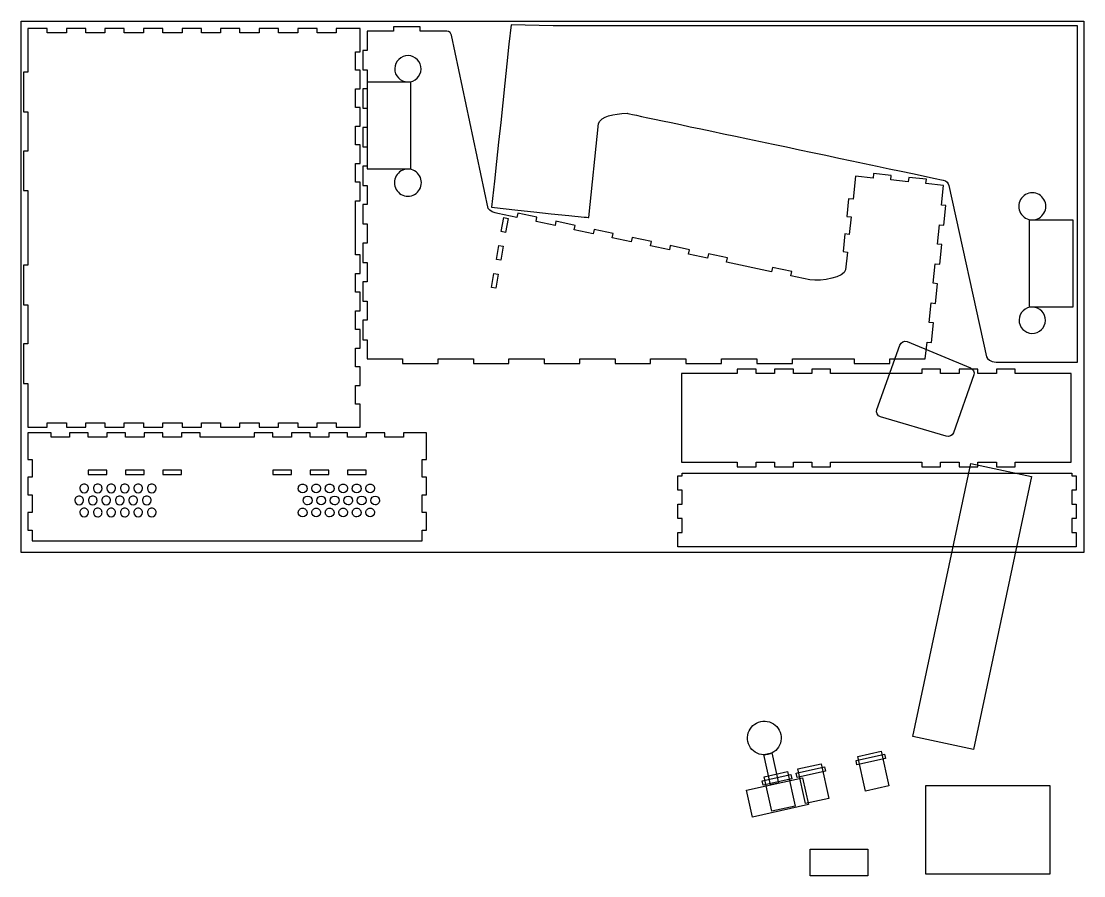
# Model space of a CAD drawing. Extents: x 10 to 3869, y -272 to 2204.
# Drawn here: x 10 to 1210, y -272 to 693 of the extents above; entities that cross this region are included whole.
import ezdxf

# ---------------------------------------------------------------- set-up
doc = ezdxf.new("R2010")
doc.units = 0
doc.layers.add('Calque_1', color=7, linetype='CONTINUOUS')

msp = doc.modelspace()

# ---------------------------------------------------------------- linework, layer by layer
at = {"layer": 'Calque_1', "color": 3}
for p, q in [((10.250001, 692.530124), (1209.750017, 692.530124)), ((10.250001, 93.030108), (10.250001, 692.530124)), ((1209.750017, 692.530124), (1209.750017, 93.030108)), ((450.212491, 623.590995), (400.712493, 623.590995)), ((400.712493, 623.590995), (400.712493, 526.090992)), ((450.212491, 526.090992), (450.212491, 623.590995)), ((400.712493, 526.090992), (450.212491, 526.090992)), ((1148.155535, 467.847366), (1148.155535, 370.347363)), ((1197.655533, 467.847366), (1148.155535, 467.847366)), ((1197.655533, 370.347363), (1197.655533, 467.847366)), ((1148.155535, 370.347363), (1197.655533, 370.347363)), ((1209.750017, 93.030108), (10.250001, 93.030108))]:
    msp.add_line(p, q, dxfattribs=at)
at = {"layer": 'Calque_1', "color": 7}
for p, q in [((39.544499, 684.268043), (17.742973, 684.268043)), ((17.742973, 684.268043), (17.742973, 679.272738)), ((39.544499, 679.272738), (39.544499, 684.268043)), ((83.084023, 684.268043), (61.218969, 684.268043)), ((61.218969, 684.268043), (61.218969, 679.272738)), ((83.084023, 679.272738), (83.084023, 684.268043)), ((126.602352, 684.268043), (104.758493, 684.268043)), ((104.758493, 684.268043), (104.758493, 679.272738)), ((126.602352, 679.272738), (126.602352, 684.268043)), ((170.141876, 684.268043), (148.276878, 684.268043)), ((148.276878, 684.268043), (148.276878, 679.272738)), ((170.141876, 679.272738), (170.141876, 684.268043)), ((213.660205, 684.268043), (191.816374, 684.268043)), ((191.816374, 684.268043), (191.816374, 679.272738)), ((213.660205, 679.272738), (213.660205, 684.268043)), ((257.199729, 684.268043), (235.334731, 684.268043)), ((235.334731, 684.268043), (235.334731, 679.272738)), ((257.199729, 679.272738), (257.199729, 684.268043)), ((300.739222, 684.268043), (278.874227, 684.268043)), ((278.874227, 684.268043), (278.874227, 679.272738)), ((300.739222, 679.272738), (300.739222, 684.268043)), ((344.257551, 684.268043), (322.392582, 684.268043)), ((322.392582, 684.268043), (322.392582, 679.272738)), ((344.257551, 679.272738), (344.257551, 684.268043)), ((392.728852, 684.268043), (365.932077, 684.268043)), ((365.932077, 684.268043), (365.932077, 679.272738)), ((392.728852, 658.16974), (392.728852, 684.268043)), ((460.762432, 686.398978), (430.662466, 686.399068)), ((430.662466, 686.399068), (430.662479, 681.399147)), ((460.762533, 681.399076), (460.762432, 686.398978)), ((563.292683, 688.425165), (560.783056, 666.664425)), ((610.714857, 687.417344), (563.292683, 688.425165)), ((610.714916, 687.417367), (610.714857, 687.417344)), ((650.814904, 687.417369), (610.714916, 687.417367)), ((650.814929, 687.417338), (650.814904, 687.417369)), ((720.714886, 687.417339), (650.814929, 687.417338)), ((720.714942, 687.417333), (720.714886, 687.417339)), ((760.815042, 687.417324), (720.714942, 687.417333)), ((800.714912, 687.417332), (760.814874, 687.417341)), ((760.814874, 687.417341), (760.815042, 687.417324)), ((800.71494, 687.417329), (800.714912, 687.417332)), ((840.8149, 687.417334), (800.71494, 687.417329)), ((880.714968, 687.417349), (840.814872, 687.417337)), ((840.814872, 687.417337), (840.8149, 687.417334)), ((880.714971, 687.417378), (880.714968, 687.417349)), ((920.814903, 687.417386), (880.714971, 687.417378)), ((920.814984, 687.417349), (920.814903, 687.417386)), ((960.714966, 687.417345), (920.814984, 687.417349)), ((1000.814954, 687.417348), (960.714857, 687.417385)), ((960.714857, 687.417385), (960.714966, 687.417345)), ((1000.814982, 687.417345), (1000.814954, 687.417348)), ((1040.714907, 687.417347), (1000.814982, 687.417345)), ((1040.714938, 687.417372), (1040.714907, 687.417347)), ((1080.814983, 687.417369), (1040.714938, 687.417372)), ((1080.81498, 687.417341), (1080.814983, 687.417369)), ((1120.714905, 687.417343), (1080.81498, 687.417341)), ((1120.714936, 687.417368), (1120.714905, 687.417343)), ((1160.815005, 687.417333), (1120.714936, 687.417368)), ((1202.590015, 687.417339), (1160.814921, 687.417342)), ((1160.814921, 687.417342), (1160.815005, 687.417333)), ((1202.590009, 662.81934), (1202.590015, 687.417339)), ((17.742973, 679.272738), (17.742973, 634.88655)), ((61.218969, 679.272738), (39.544499, 679.272738)), ((104.758493, 679.272738), (83.084023, 679.272738)), ((148.276878, 679.272738), (126.602352, 679.272738)), ((191.816374, 679.272738), (170.141876, 679.272738)), ((235.334731, 679.272738), (213.660205, 679.272738)), ((278.874227, 679.272738), (257.199729, 679.272738)), ((322.392582, 679.272738), (300.739222, 679.272738)), ((365.932077, 679.272738), (344.257551, 679.272738)), ((430.662479, 681.399147), (400.71251, 681.399165)), ((400.71251, 681.399165), (400.712527, 659.684394)), ((490.712449, 681.399092), (460.762533, 681.399076)), ((490.712449, 681.399092), (490.712449, 681.399092)), ((537.53498, 481.036601), (495.952635, 676.665995)), ((560.783196, 666.66441), (558.449719, 644.464485)), ((560.783056, 666.664425), (560.783196, 666.66441)), ((1202.589894, 662.819324), (1202.590009, 662.81934)), ((1202.589959, 640.954627), (1202.589894, 662.819324)), ((387.733603, 637.214883), (387.733603, 658.16974)), ((387.733603, 658.16974), (392.728852, 658.16974)), ((400.712527, 659.684394), (395.712418, 659.684485)), ((395.712418, 659.684485), (395.712469, 637.819649)), ((444.142822, 653.47304), (444.142822, 653.47304)), ((392.728852, 637.214883), (387.733603, 637.214883)), ((392.728852, 616.069552), (392.728852, 637.214883)), ((395.712469, 637.819649), (400.712424, 637.819716)), ((400.712424, 637.819716), (400.71245, 616.154974)), ((558.44975, 644.46451), (556.137346, 622.463454)), ((558.449719, 644.464485), (558.44975, 644.46451)), ((1202.590019, 640.95465), (1202.589959, 640.954627)), ((1202.590019, 619.289937), (1202.590019, 640.95465)), ((17.742973, 634.88655), (12.747639, 634.88655)), ((12.747639, 634.88655), (12.747639, 590.331026)), ((387.733603, 595.114721), (387.733603, 616.069552)), ((387.733603, 616.069552), (392.728852, 616.069552)), ((395.712497, 616.15493), (395.712456, 594.290302)), ((400.71245, 616.154974), (395.712497, 616.15493)), ((556.137346, 622.463454), (553.803926, 600.263523)), ((556.137346, 622.463454), (556.137346, 622.463454)), ((1202.58991, 597.425202), (1202.58996, 619.289915)), ((1202.58996, 619.289915), (1202.590019, 619.289937)), ((553.804038, 600.263511), (551.491637, 578.262484)), ((553.803926, 600.263523), (553.804038, 600.263511)), ((12.747639, 590.331026), (17.742973, 590.331026)), ((17.742973, 590.331026), (17.742973, 545.987225)), ((392.728852, 595.114721), (387.733603, 595.114721)), ((392.728852, 573.969361), (392.728852, 595.114721)), ((395.712456, 594.290302), (400.71249, 594.290304)), ((400.71249, 594.290304), (400.712437, 572.625626)), ((1202.590022, 597.425191), (1202.58991, 597.425202)), ((1202.590026, 575.760506), (1202.590022, 597.425191)), ((551.491752, 578.2625), (549.158332, 556.062569)), ((551.491637, 578.262484), (551.491752, 578.2625)), ((651.020291, 471.022022), (661.84085, 577.004005)), ((1202.589979, 553.895822), (1202.589944, 575.760543)), ((1202.589944, 575.760543), (1202.590026, 575.760506)), ((387.733603, 553.01453), (387.733603, 573.969361)), ((387.733603, 573.969361), (392.728852, 573.969361)), ((395.712456, 572.625591), (395.712441, 550.760932)), ((400.712437, 572.625626), (395.712456, 572.625591)), ((392.728852, 553.01453), (387.733603, 553.01453)), ((392.728852, 531.869171), (392.728852, 553.01453)), ((549.158332, 556.062569), (546.845924, 534.061485)), ((549.158332, 556.062569), (549.158332, 556.062569)), ((1202.59001, 553.895847), (1202.589979, 553.895822)), ((1202.590007, 532.231106), (1202.59001, 553.895847)), ((17.742973, 545.987225), (12.747639, 545.987225)), ((12.747639, 545.987225), (12.747639, 501.452868)), ((395.712441, 550.760932), (400.712497, 550.760875)), ((400.712497, 550.760875), (400.7125, 529.096192)), ((387.733603, 510.91434), (387.733603, 531.869171)), ((387.733603, 531.869171), (392.728852, 531.869171)), ((395.712523, 529.096184), (395.712501, 507.231469)), ((400.7125, 529.096192), (395.712523, 529.096184)), ((546.845812, 534.061497), (544.512619, 511.86157)), ((546.845924, 534.061485), (546.845812, 534.061497)), ((1202.589902, 510.366399), (1202.589954, 532.23114)), ((1202.589954, 532.23114), (1202.590007, 532.231106)), ((446.722841, 525.590989), (446.722841, 525.590989)), ((952.001692, 517.620476), (949.26352, 491.568506)), ((971.842355, 515.535138), (952.001692, 517.620476)), ((972.364971, 520.507769), (971.842355, 515.535138)), ((992.354925, 518.40674), (972.364971, 520.507769)), ((991.832255, 513.434144), (992.354925, 518.40674)), ((1012.145848, 516.326602), (1011.623238, 511.354027)), ((1032.135748, 514.225607), (1012.145848, 516.326602)), ((392.728852, 510.91434), (387.733603, 510.91434)), ((392.728852, 489.747842), (392.728852, 510.91434)), ((395.712501, 507.231469), (400.712507, 507.231474)), ((400.712507, 507.231474), (400.712535, 485.56676)), ((544.512619, 511.86157), (541.149722, 482.511427)), ((544.512619, 511.86157), (544.512619, 511.86157)), ((1011.623238, 511.354027), (991.832255, 513.434144)), ((1031.613138, 509.253033), (1032.135748, 514.225607)), ((1051.453772, 507.167698), (1031.613138, 509.253033)), ((1049.136253, 485.116896), (1051.453772, 507.167698)), ((1057.620521, 507.124376), (1100.105043, 313.758007)), ((1202.590017, 510.366416), (1202.589902, 510.366399)), ((1202.590017, 488.701703), (1202.590017, 510.366416)), ((12.747639, 501.452868), (17.742973, 501.452868)), ((17.742973, 501.452868), (17.742973, 417.104413)), ((944.252128, 492.230728), (942.151869, 472.2481)), ((949.26352, 491.568506), (944.252128, 492.230728)), ((387.733603, 428.809523), (387.733603, 489.747842)), ((387.733603, 489.747842), (392.728852, 489.747842)), ((395.712532, 485.566783), (395.71248, 463.702044)), ((400.712535, 485.56676), (395.712532, 485.566783)), ((541.149722, 482.511427), (570.935668, 479.380797)), ((1054.108852, 484.594254), (1049.136253, 485.116896)), ((1051.77566, 462.394329), (1054.108852, 484.594254)), ((1202.589911, 466.836996), (1202.589933, 488.701712)), ((1202.589933, 488.701712), (1202.590017, 488.701703)), ((569.813372, 470.990376), (548.343126, 475.554038)), ((552.182239, 455.079567), (554.969222, 470.885754)), ((554.969222, 470.885754), (559.89329, 470.017466)), ((559.89329, 470.017466), (557.106341, 454.211332)), ((570.852877, 475.881096), (569.813372, 470.990376)), ((592.470051, 471.28627), (570.852877, 475.881096)), ((570.935668, 479.380797), (570.935697, 479.380794)), ((570.935697, 479.380794), (588.808906, 477.279792)), ((588.808906, 477.279792), (588.808875, 477.279767)), ((588.808875, 477.279767), (608.599859, 475.19965)), ((591.430484, 466.3955), (592.470051, 471.28627)), ((608.599859, 475.19965), (608.599831, 475.199653)), ((608.599831, 475.199653), (628.589785, 473.098624)), ((628.589785, 473.098624), (628.589757, 473.098627)), ((942.151869, 472.2481), (947.163264, 471.585906)), ((947.163264, 471.585906), (945.0839, 451.802081)), ((1151.645184, 468.347369), (1151.645184, 468.347369)), ((395.71248, 463.702044), (400.712573, 463.702067)), ((400.712573, 463.702067), (400.71257, 442.037328)), ((612.851962, 461.842213), (591.430484, 466.3955)), ((613.891495, 466.73293), (612.851962, 461.842213)), ((635.508553, 462.138088), (613.891495, 466.73293)), ((634.468936, 457.247379), (635.508553, 462.138088)), ((655.890445, 452.694118), (634.468936, 457.247379)), ((656.929919, 457.584813), (655.890445, 452.694118)), ((678.546952, 452.990001), (656.929919, 457.584813)), ((1044.490513, 440.915902), (1046.802976, 462.916979)), ((1046.802976, 462.916979), (1051.77566, 462.394329)), ((1202.590024, 466.836985), (1202.589911, 466.836996)), ((1202.590027, 445.1723), (1202.590024, 466.836985)), ((557.106341, 454.211332), (552.182239, 455.079567)), ((677.507554, 448.099213), (678.546952, 452.990001)), ((698.928928, 443.546023), (677.507554, 448.099213)), ((699.968489, 448.436737), (698.928928, 443.546023)), ((721.585548, 443.841895), (699.968489, 448.436737)), ((720.545956, 438.951155), (721.585548, 443.841895)), ((940.072508, 452.464303), (937.972249, 432.481675)), ((945.0839, 451.802081), (940.072508, 452.464303)), ((1202.589977, 423.307587), (1202.589993, 445.172247)), ((1202.589993, 445.172247), (1202.590027, 445.1723)), ((400.71257, 442.037328), (395.712455, 442.037363)), ((395.712455, 442.037363), (395.71249, 420.172643)), ((546.625525, 423.565724), (549.421335, 439.421069)), ((549.421335, 439.421069), (554.345275, 438.552908)), ((554.345275, 438.552908), (551.549458, 422.697506)), ((741.967461, 434.397866), (720.545956, 438.951155)), ((743.006941, 439.288617), (741.967461, 434.397866)), ((764.623972, 434.693777), (743.006941, 439.288617)), ((763.584439, 429.80306), (764.623972, 434.693777)), ((937.972249, 432.481675), (942.983639, 431.819425)), ((1049.463141, 440.393258), (1044.490513, 440.915902)), ((1047.12972, 418.193328), (1049.463141, 440.393258)), ((392.728852, 428.809523), (387.733603, 428.809523)), ((392.728852, 407.642997), (392.728852, 428.809523)), ((395.71249, 420.172643), (400.712498, 420.172675)), ((400.712498, 420.172675), (400.712474, 398.507995)), ((551.549458, 422.697506), (546.625525, 423.565724)), ((785.005857, 425.249751), (763.584439, 429.80306)), ((786.045478, 430.140488), (785.005857, 425.249751)), ((807.662508, 425.545648), (786.045478, 430.140488)), ((806.623001, 420.6549), (807.662508, 425.545648)), ((857.388773, 409.864331), (806.623001, 420.6549)), ((942.983639, 431.819425), (940.899056, 411.985948)), ((1202.59003, 423.307554), (1202.589977, 423.307587)), ((1202.590006, 401.642872), (1202.59003, 423.307554)), ((17.742973, 417.104413), (12.747639, 417.104413)), ((12.747639, 417.104413), (12.747639, 372.569999)), ((541.07731, 392.101158), (543.864515, 407.907294)), ((543.864515, 407.907294), (548.78853, 407.039039)), ((858.428387, 414.755012), (857.388773, 409.864331)), ((880.045393, 410.160203), (858.428387, 414.755012)), ((879.005916, 405.26948), (880.045393, 410.160203)), ((1039.844835, 396.714959), (1042.157236, 418.715985)), ((1042.157236, 418.715985), (1047.12972, 418.193328)), ((387.733603, 386.688138), (387.733603, 407.642997)), ((387.733603, 407.642997), (392.728852, 407.642997)), ((395.712524, 398.507985), (395.712475, 376.643273)), ((400.712474, 398.507995), (395.712524, 398.507985)), ((548.78853, 407.039039), (546.001522, 391.232883)), ((900.4763, 400.705775), (879.005916, 405.26948)), ((1044.817547, 396.192306), (1039.844835, 396.714959)), ((1042.484127, 373.992376), (1044.817547, 396.192306)), ((1202.589935, 379.778232), (1202.589977, 401.642875)), ((1202.589977, 401.642875), (1202.590006, 401.642872)), ((392.728852, 386.688138), (387.733603, 386.688138)), ((392.728852, 365.54275), (392.728852, 386.688138)), ((546.001522, 391.232883), (541.07731, 392.101158)), ((12.747639, 372.569999), (17.742973, 372.569999)), ((17.742973, 372.569999), (17.742973, 328.226198)), ((395.712475, 376.643273), (400.71259, 376.643238)), ((400.71259, 376.643238), (400.712393, 354.978547)), ((1035.199039, 352.513971), (1037.511527, 374.515017)), ((1037.511527, 374.515017), (1042.484127, 373.992376)), ((1202.590016, 379.778187), (1202.589935, 379.778232)), ((1202.590013, 358.113444), (1202.590016, 379.778187)), ((387.733603, 344.587891), (387.733603, 365.54275)), ((387.733603, 365.54275), (392.728852, 365.54275)), ((400.712393, 354.978547), (395.712475, 354.978562)), ((395.712475, 354.978562), (395.712541, 333.113866)), ((1040.171754, 351.991346), (1035.199039, 352.513971)), ((1037.838277, 329.791422), (1040.171754, 351.991346)), ((1202.590014, 336.248675), (1202.589963, 358.113512)), ((1202.589963, 358.113512), (1202.590013, 358.113444)), ((392.728852, 344.587891), (387.733603, 344.587891)), ((392.728852, 323.44256), (392.728852, 344.587891)), ((1154.225203, 340.465318), (1154.225203, 340.465318)), ((1202.590023, 336.248765), (1202.590014, 336.248675)), ((1202.590045, 307.709086), (1202.590023, 336.248765)), ((17.742973, 328.226198), (12.747639, 328.226198)), ((12.747639, 328.226198), (12.747639, 283.670674)), ((395.712541, 333.113866), (400.712403, 333.113858)), ((400.712403, 333.113858), (400.712457, 311.399168)), ((976.305027, 254.148122), (1002.16225, 327.055273)), ((1010.233403, 330.900255), (1081.8211, 301.322691)), ((1010.233403, 330.900255), (1010.233403, 330.900255)), ((1030.712541, 311.399169), (1032.865818, 330.314048)), ((1032.865818, 330.314048), (1037.838277, 329.791422)), ((387.733603, 302.4877), (387.733603, 323.44256)), ((387.733603, 323.44256), (392.728852, 323.44256)), ((392.728852, 302.4877), (387.733603, 302.4877)), ((392.728852, 281.342341), (392.728852, 302.4877)), ((400.712457, 311.399168), (440.662522, 311.39915)), ((440.662522, 311.39915), (440.662445, 306.399181)), ((440.662445, 306.399181), (480.762512, 306.399147)), ((480.762512, 306.399147), (480.762539, 311.399178)), ((480.762539, 311.399178), (520.662462, 311.39918)), ((520.662462, 311.39918), (520.662463, 306.399146)), ((520.662463, 306.399146), (560.762506, 306.399143)), ((560.762506, 306.399143), (560.762532, 311.399174)), ((560.762532, 311.399174), (600.662456, 311.399176)), ((600.662456, 311.399176), (600.662488, 306.399168)), ((600.662488, 306.399168), (640.762583, 306.39913)), ((640.76247, 311.399176), (680.662452, 311.3992)), ((640.762583, 306.39913), (640.76247, 311.399176)), ((680.662452, 311.3992), (680.662535, 306.39913)), ((680.662535, 306.39913), (720.762465, 306.399138)), ((720.762465, 306.399138), (720.762463, 311.399172)), ((720.762463, 311.399172), (760.662555, 311.399156)), ((760.662555, 311.399156), (760.662531, 306.399154)), ((760.662531, 306.399154), (800.762489, 306.39916)), ((800.762489, 306.39916), (800.762513, 311.399162)), ((800.762513, 311.399162), (840.662546, 311.399125)), ((840.662546, 311.399125), (840.662385, 306.399165)), ((840.662385, 306.399165), (880.762483, 306.399156)), ((880.762483, 306.399156), (880.762537, 311.399183)), ((880.762537, 311.399183), (950.66249, 311.399184)), ((950.66249, 311.399184), (950.66252, 306.399148)), ((950.66252, 306.399148), (990.762506, 306.399151)), ((990.762506, 306.399151), (990.762558, 311.39915)), ((990.762558, 311.39915), (1030.712541, 311.399169)), ((1110.765141, 307.710324), (1110.765011, 307.709089)), ((1110.765011, 307.709089), (1140.714927, 307.709088)), ((1140.714927, 307.709088), (1140.715022, 307.70918)), ((1140.715022, 307.70918), (1170.81499, 307.70909)), ((1170.81499, 307.70909), (1170.81499, 307.70909)), ((1170.81499, 307.70909), (1202.590045, 307.709086)), ((776.537568, 294.757605), (755.534943, 294.757605)), ((755.534943, 294.757605), (755.534943, 294.757605)), ((755.534943, 294.757605), (755.534943, 274.707635)), ((797.690181, 294.757605), (776.537568, 294.757605)), ((776.537568, 294.757605), (776.537568, 294.757605)), ((818.642783, 294.757633), (797.690181, 294.757605)), ((797.690181, 294.757605), (797.690181, 294.757605)), ((839.795423, 299.757623), (818.642783, 299.757623)), ((818.642783, 299.757623), (818.642783, 294.757633)), ((839.795423, 294.757605), (839.795423, 299.757623)), ((860.748053, 294.757633), (839.795423, 294.757605)), ((881.900666, 299.757623), (860.748053, 299.757623)), ((860.748053, 299.757623), (860.748053, 294.757633)), ((881.900666, 294.757605), (881.900666, 299.757623)), ((902.853352, 294.757633), (881.900666, 294.757605)), ((924.005965, 299.757623), (902.853352, 299.757623)), ((902.853352, 299.757623), (902.853352, 294.757633)), ((924.005936, 294.757605), (924.005965, 299.757623)), ((944.958566, 294.757605), (924.005936, 294.757605)), ((1006.111213, 294.757605), (944.958538, 294.757605)), ((944.958538, 294.757605), (944.958566, 294.757605)), ((1027.063871, 294.757605), (1006.111184, 294.757605)), ((1006.111184, 294.757605), (1006.111213, 294.757605)), ((1048.216483, 299.757623), (1027.063814, 299.757623)), ((1027.063814, 299.757623), (1027.063871, 294.757605)), ((1048.216455, 294.757605), (1048.216483, 299.757623)), ((1069.169141, 294.757605), (1048.216455, 294.757605)), ((1085.666082, 293.251537), (1062.525384, 228.003913)), ((1090.321726, 299.757623), (1069.169113, 299.757623)), ((1069.169113, 299.757623), (1069.169141, 294.757605)), ((1090.321726, 294.757605), (1090.321726, 299.757623)), ((1111.274356, 294.757605), (1090.321726, 294.757605)), ((1132.426968, 299.757623), (1111.274327, 299.757623)), ((1111.274327, 299.757623), (1111.274356, 294.757605)), ((1132.426968, 294.757605), (1132.426968, 299.757623)), ((1153.379598, 294.757605), (1132.426968, 294.757605)), ((1174.532239, 294.757605), (1153.379598, 294.757605)), ((1153.379598, 294.757605), (1153.379598, 294.757605)), ((1174.532267, 294.757605), (1174.532239, 294.757605)), ((1195.534794, 294.757605), (1174.532267, 294.757605)), ((1195.534794, 274.707635), (1195.534794, 294.757605)), ((1195.534794, 294.757605), (1195.534794, 294.757605)), ((12.747639, 283.670674), (17.742973, 283.670674)), ((17.742973, 283.670674), (17.742973, 239.284483)), ((387.733603, 260.387566), (387.733603, 281.342341)), ((387.733603, 281.342341), (392.728852, 281.342341)), ((755.534943, 274.707635), (755.534943, 274.707663)), ((755.534943, 274.707663), (755.534943, 254.807609)), ((1195.534794, 254.807609), (1195.534794, 274.707663)), ((1195.534794, 274.707663), (1195.534794, 274.707635)), ((392.728852, 260.387566), (387.733603, 260.387566)), ((392.728852, 234.289206), (392.728852, 260.387566)), ((755.534943, 254.807609), (755.534943, 254.807609)), ((755.534943, 254.807609), (755.534943, 234.707657)), ((1195.534794, 234.707657), (1195.534794, 254.807609)), ((1195.534794, 254.807609), (1195.534794, 254.807609)), ((1054.454231, 224.158932), (980.150009, 246.076969)), ((17.742973, 239.284483), (17.742973, 234.289206)), ((17.742973, 234.289206), (39.544499, 234.289206)), ((17.742976, 227.939209), (17.742976, 197.889202)), ((39.544499, 234.289206), (39.544499, 239.284483)), ((39.544499, 239.284483), (61.218969, 239.284483)), ((43.845597, 222.939191), (43.845597, 227.939237)), ((61.218969, 239.284483), (61.218969, 234.289206)), ((61.218969, 234.289206), (83.084023, 234.289206)), ((85.950896, 227.939265), (64.798227, 227.939209)), ((64.798227, 227.939209), (64.798227, 222.939247)), ((83.084023, 234.289206), (83.084023, 239.284483)), ((83.084023, 239.284483), (104.758493, 239.284483)), ((85.950896, 222.939134), (85.950896, 227.939265)), ((104.758493, 239.284483), (104.758493, 234.289206)), ((104.758493, 234.289206), (126.60238, 234.289206)), ((128.056166, 227.939209), (106.903469, 227.939153)), ((106.903469, 227.939153), (106.903469, 222.939191)), ((126.60238, 234.289206), (126.60238, 239.284483)), ((126.60238, 239.284483), (148.276878, 239.284483)), ((128.056138, 222.939219), (128.056166, 227.939209)), ((148.276878, 239.284483), (148.276878, 234.289206)), ((148.276878, 234.289206), (170.141876, 234.289206)), ((170.161409, 227.939181), (149.008796, 227.939209)), ((149.008796, 227.939209), (149.008796, 222.939219)), ((170.141876, 234.289206), (170.141876, 239.284483)), ((170.141876, 239.284483), (191.816374, 239.284483)), ((170.161352, 222.939134), (170.161409, 227.939181)), ((212.266651, 227.939181), (191.113926, 227.939181)), ((191.113926, 227.939181), (191.114067, 222.939191)), ((191.816374, 239.284483), (191.816374, 234.289206)), ((191.816374, 234.289206), (213.660205, 234.289206)), ((212.266651, 222.939134), (212.266651, 227.939181)), ((213.660205, 234.289206), (213.660205, 239.284483)), ((213.660205, 239.284483), (235.334731, 239.284483)), ((235.334731, 239.284483), (235.334731, 234.289206)), ((235.334731, 234.289206), (257.199729, 234.289206)), ((257.199729, 234.289206), (257.199729, 239.284483)), ((257.199729, 239.284483), (278.874227, 239.284483)), ((294.371899, 227.939181), (273.219258, 227.939181)), ((273.219258, 227.939181), (273.219343, 222.939191)), ((278.874227, 239.284483), (278.874227, 234.289206)), ((278.874227, 234.289206), (300.739222, 234.289206)), ((294.371927, 222.939162), (294.371899, 227.939181)), ((300.739222, 234.289206), (300.739222, 239.284483)), ((300.739222, 239.284483), (322.392582, 239.284483)), ((315.324585, 227.939181), (315.324529, 222.939134)), ((336.477226, 227.939237), (315.324585, 227.939181)), ((322.392582, 239.284483), (322.392582, 234.289206)), ((322.392582, 234.289206), (344.257551, 234.289206)), ((336.477226, 222.939162), (336.477226, 227.939237)), ((344.257551, 234.289206), (344.257551, 239.284483)), ((344.257551, 239.284483), (365.932077, 239.284483)), ((357.429828, 227.939209), (357.4298, 222.939162)), ((378.582412, 227.939209), (357.429828, 227.939209)), ((365.932077, 239.284483), (365.932077, 234.289206)), ((365.932077, 234.289206), (392.728852, 234.289206)), ((378.582384, 222.939162), (378.582412, 227.939209)), ((420.687711, 227.939181), (399.535098, 227.939153)), ((399.535098, 227.939153), (399.535127, 222.939162)), ((420.687683, 222.939162), (420.687711, 227.939181)), ((441.640313, 227.939153), (441.640284, 222.939162)), ((467.743018, 197.889259), (467.74299, 227.939181)), ((755.534943, 234.707657), (755.534943, 234.707601)), ((755.534943, 234.707601), (755.534943, 214.807632)), ((1195.534794, 234.707601), (1195.534794, 234.707657)), ((1195.534794, 214.807603), (1195.534794, 234.707601)), ((64.798227, 222.939247), (43.845597, 222.939191)), ((106.903469, 222.939191), (85.950896, 222.939134)), ((149.008796, 222.939219), (128.056138, 222.939219)), ((191.114067, 222.939191), (170.161352, 222.939134)), ((273.219343, 222.939191), (212.266651, 222.939134)), ((315.324529, 222.939134), (294.371927, 222.939162)), ((357.4298, 222.939162), (336.477226, 222.939162)), ((399.535127, 222.939162), (378.582384, 222.939162)), ((441.640284, 222.939162), (420.687683, 222.939162)), ((755.534943, 214.807632), (755.534943, 214.807603)), ((755.534943, 214.807603), (755.534943, 194.757633)), ((1195.534794, 194.757605), (1195.534794, 214.807632)), ((1195.534794, 214.807632), (1195.534794, 214.807603)), ((17.742976, 197.889202), (22.742938, 197.88923)), ((22.742938, 197.88923), (22.743022, 177.989233)), ((462.742944, 177.989261), (462.742972, 197.88923)), ((462.742972, 197.88923), (467.743018, 197.889259)), ((755.534943, 194.757633), (755.534943, 194.757633)), ((755.534943, 194.757633), (776.53754, 194.757633)), ((776.53754, 194.757633), (776.537568, 194.757633)), ((776.537568, 194.757633), (797.690181, 194.757633)), ((797.690181, 194.757633), (797.690181, 194.757633)), ((797.690181, 194.757633), (818.642754, 194.757633)), ((818.642754, 194.757633), (818.642754, 189.757615)), ((839.795395, 194.757605), (860.748025, 194.757633)), ((839.795423, 189.757615), (839.795395, 194.757605)), ((860.748025, 194.757633), (860.748053, 189.757615)), ((881.900638, 189.757643), (881.900666, 194.757605)), ((881.900666, 194.757605), (902.853296, 194.757633)), ((902.853296, 194.757633), (902.853352, 189.757615)), ((924.005908, 189.757643), (924.005936, 194.757605)), ((924.005936, 194.757605), (944.95851, 194.757605)), ((944.95851, 194.757605), (944.958538, 194.757605)), ((944.958538, 194.757605), (1006.111128, 194.757605)), ((1006.111128, 194.757605), (1006.111184, 194.757605)), ((1006.111184, 194.757605), (1027.063786, 194.757605)), ((1016.882268, -114.760322), (1082.374451, 193.356171)), ((1027.063786, 194.757605), (1027.063814, 189.757615)), ((1048.216427, 189.757643), (1048.216455, 194.757605)), ((1048.216455, 194.757605), (1069.169085, 194.757605)), ((1069.169085, 194.757605), (1069.169113, 189.757615)), ((1082.374451, 193.356171), (1150.844783, 178.802353)), ((1090.321697, 189.757643), (1090.321726, 194.757605)), ((1090.321726, 194.757605), (1111.274299, 194.757605)), ((1111.274299, 194.757605), (1111.274327, 189.757615)), ((1132.426912, 189.757643), (1132.42694, 194.757605)), ((1132.42694, 194.757605), (1153.379542, 194.757605)), ((1153.379542, 194.757605), (1153.379542, 194.757605)), ((1153.379542, 194.757605), (1174.53221, 194.757605)), ((1174.53221, 194.757605), (1174.53221, 194.757605)), ((1174.53221, 194.757605), (1195.534794, 194.757605)), ((1195.534794, 194.757605), (1195.534794, 194.757605)), ((85.850848, 185.822085), (85.850791, 180.82201)), ((85.850791, 180.82201), (107.003489, 180.822039)), ((107.003489, 185.822085), (85.850848, 185.822085)), ((107.003489, 180.822039), (107.003489, 185.822085)), ((127.956118, 185.822085), (127.956147, 180.822039)), ((149.108731, 185.822029), (127.956118, 185.822085)), ((127.956147, 180.822039), (149.108731, 180.822067)), ((149.108731, 180.822067), (149.108731, 185.822029)), ((170.061389, 185.822057), (170.061417, 180.822067)), ((191.214002, 185.822029), (170.061389, 185.822057)), ((170.061417, 180.822067), (191.214002, 180.822095)), ((191.214002, 180.822095), (191.214002, 185.822029)), ((294.271851, 185.822057), (294.27188, 180.822067)), ((315.424492, 185.822057), (294.271851, 185.822057)), ((294.27188, 180.822067), (315.42452, 180.822095)), ((315.42452, 180.822095), (315.424492, 185.822057)), ((336.37715, 185.822057), (336.377207, 180.822067)), ((357.529706, 185.822057), (336.37715, 185.822057)), ((336.377207, 180.822067), (357.529706, 180.822095)), ((357.529706, 180.822095), (357.529706, 185.822057)), ((378.482336, 185.822057), (378.482364, 180.822067)), ((399.635033, 185.822057), (378.482336, 185.822057)), ((378.482364, 180.822067), (399.635005, 180.822095)), ((399.635005, 180.822095), (399.635033, 185.822057)), ((756.330341, 179.417783), (756.330341, 182.417805)), ((756.330341, 182.417805), (1196.330322, 182.417748)), ((818.642754, 189.757615), (839.795423, 189.757615)), ((860.748053, 189.757615), (881.900638, 189.757643)), ((902.853352, 189.757615), (924.005908, 189.757643)), ((1027.063814, 189.757615), (1048.216427, 189.757643)), ((1069.169113, 189.757615), (1090.321697, 189.757643)), ((1111.274327, 189.757615), (1132.426912, 189.757643)), ((1196.330322, 182.417748), (1196.330322, 179.417726)), ((22.743022, 177.989233), (17.742976, 177.989233)), ((17.742976, 177.989233), (17.742976, 157.889281)), ((467.742905, 177.989233), (462.742944, 177.989261)), ((467.74299, 157.889253), (467.742905, 177.989233)), ((751.330351, 163.317766), (751.330323, 179.417783)), ((751.330323, 179.417783), (756.330341, 179.417783)), ((1150.844783, 178.802353), (1085.352601, -129.31414)), ((1196.330322, 179.417726), (1201.330284, 179.417754)), ((1201.330284, 179.417754), (1201.330312, 163.317766)), ((17.742976, 157.889281), (22.742966, 157.889253)), ((22.742966, 157.889253), (22.742938, 137.989255)), ((76.389794, 165.260421), (76.389794, 165.260421)), ((91.636356, 165.260421), (91.636356, 165.260421)), ((106.88292, 165.260421), (106.88292, 165.260421)), ((122.129499, 165.260421), (122.129499, 165.260421)), ((137.376064, 165.260421), (137.376064, 165.260421)), ((152.622626, 165.260421), (152.622626, 165.260421)), ((332.863198, 165.260421), (332.863198, 165.260421)), ((348.10976, 165.260421), (348.10976, 165.260421)), ((363.356325, 165.260421), (363.356325, 165.260421)), ((378.602904, 165.260421), (378.602904, 165.260421)), ((393.849469, 165.260421), (393.849469, 165.260421)), ((409.096031, 165.260421), (409.096031, 165.260421)), ((462.742944, 137.989255), (462.743, 157.889253)), ((462.743, 157.889253), (467.74299, 157.889253)), ((756.330341, 163.317766), (751.330351, 163.317766)), ((756.330341, 147.417789), (756.330341, 163.317766)), ((1201.330312, 163.317766), (1196.330293, 163.317738)), ((1196.330293, 163.317738), (1196.330293, 147.417733)), ((70.745349, 151.670145), (70.745349, 151.670145)), ((85.991911, 151.670145), (85.991911, 151.670145)), ((101.238476, 151.670145), (101.238476, 151.670145)), ((116.485055, 151.670145), (116.485055, 151.670145)), ((131.73162, 151.670145), (131.73162, 151.670145)), ((146.978182, 151.670145), (146.978182, 151.670145)), ((338.507643, 151.670139), (338.507643, 151.670139)), ((353.754205, 151.670139), (353.754205, 151.670139)), ((369.00077, 151.670139), (369.00077, 151.670139)), ((384.247355, 151.670139), (384.247355, 151.670139)), ((399.493917, 151.670139), (399.493917, 151.670139)), ((414.740481, 151.670139), (414.740481, 151.670139)), ((751.330351, 147.417761), (756.330341, 147.417789)), ((751.330351, 131.317717), (751.330351, 147.417761)), ((1196.330293, 147.417733), (1201.330312, 147.417761)), ((1201.330312, 147.417761), (1201.330284, 131.317717)), ((17.742976, 137.989227), (17.742919, 117.939257)), ((22.742938, 137.989255), (17.742976, 137.989227)), ((76.389794, 138.079914), (76.389794, 138.079914)), ((91.636356, 138.079914), (91.636356, 138.079914)), ((106.88292, 138.079914), (106.88292, 138.079914)), ((122.129499, 138.079914), (122.129499, 138.079914)), ((137.376064, 138.079914), (137.376064, 138.079914)), ((152.622626, 138.079914), (152.622626, 138.079914)), ((332.863198, 138.079914), (332.863198, 138.079914)), ((348.10976, 138.079914), (348.10976, 138.079914)), ((363.356325, 138.079914), (363.356325, 138.079914)), ((378.602904, 138.079914), (378.602904, 138.079914)), ((393.849469, 138.079914), (393.849469, 138.079914)), ((409.096031, 138.079914), (409.096031, 138.079914)), ((467.74299, 137.989255), (462.742944, 137.989255)), ((467.74299, 117.939257), (467.74299, 137.989255)), ((756.330341, 131.317745), (751.330351, 131.317717)), ((756.330341, 115.417768), (756.330341, 131.317745)), ((1196.330322, 131.317717), (1196.330293, 115.41774)), ((1201.330284, 131.317717), (1196.330322, 131.317717)), ((17.742919, 117.939257), (22.742994, 117.939257)), ((22.742994, 117.939257), (22.742994, 105.939252)), ((462.742972, 117.939285), (467.74299, 117.939257)), ((462.742972, 105.939281), (462.742972, 117.939285)), ((751.330323, 99.317752), (751.330351, 115.41774)), ((751.330351, 115.41774), (756.330341, 115.417768)), ((1196.330293, 115.41774), (1201.330284, 115.41774)), ((1201.330284, 115.41774), (1201.330312, 99.317695)), ((22.742994, 105.939252), (462.742972, 105.939281)), ((756.330369, 99.317723), (751.330323, 99.317752)), ((1196.330293, 99.317723), (756.330369, 99.317723)), ((1201.330312, 99.317695), (1196.330293, 99.317723)), ((867.69298, -112.419244), (867.69298, -112.419244)), ((1085.352601, -129.31414), (1016.882268, -114.760322)), ((954.702588, -137.333223), (981.06258, -131.489354)), ((981.06258, -131.489354), (989.720165, -170.541194)), ((848.693326, -135.292679), (857.47999, -133.344723)), ((856.268713, -169.463041), (848.693326, -135.292679)), ((857.47999, -133.344723), (865.055377, -167.515085)), ((952.668094, -142.016894), (984.885862, -134.874386)), ((953.750292, -146.898374), (952.668094, -142.016894)), ((985.96806, -139.755867), (953.750292, -146.898374)), ((963.360172, -176.385064), (954.702588, -137.333223)), ((984.885862, -134.874386), (985.96806, -139.755867)), ((848.790489, -160.174876), (875.150482, -154.331006)), ((875.150482, -154.331006), (883.808066, -193.382846)), ((885.012233, -156.156507), (917.230001, -149.014)), ((918.312199, -153.89548), (886.094431, -161.037988)), ((887.046726, -151.472837), (913.406718, -145.628967)), ((895.704311, -190.524677), (887.046726, -151.472837)), ((913.406718, -145.628967), (922.064303, -184.680808)), ((917.230001, -149.014), (918.312199, -153.89548)), ((828.93872, -175.551755), (892.397962, -161.48318)), ((846.755996, -164.858546), (878.973764, -157.716039)), ((847.838194, -169.740026), (846.755996, -164.858546)), ((880.055962, -162.597519), (847.838194, -169.740026)), ((857.448074, -199.226716), (848.790489, -160.174876)), ((865.055377, -167.515085), (856.268713, -169.463041)), ((878.973764, -157.716039), (880.055962, -162.597519)), ((886.094431, -161.037988), (885.012233, -156.156507)), ((892.397962, -161.48318), (899.10759, -191.748357)), ((835.648349, -205.816932), (828.93872, -175.551755)), ((989.720165, -170.541194), (963.360172, -176.385064)), ((1031.306715, -170.276687), (1171.306718, -170.276687)), ((1031.306715, -270.276692), (1031.306715, -170.276687)), ((1171.306718, -170.276687), (1171.306718, -270.276692)), ((899.10759, -191.748357), (835.648349, -205.816932)), ((922.064303, -184.680808), (895.704311, -190.524677)), ((883.808066, -193.382846), (857.448074, -199.226716)), ((900.964439, -241.994712), (965.96444, -241.994712)), ((900.964439, -271.994712), (900.964439, -241.994712)), ((965.96444, -241.994712), (965.96444, -271.994712)), ((965.96444, -271.994712), (900.964439, -271.994712)), ((1171.306718, -270.276692), (1031.306715, -270.276692))]:
    msp.add_line(p, q, dxfattribs=at)
for points in [[(495.952635, 676.665995), (495.342816, 679.096391), (493.866182, 680.876724), (490.712449, 681.399092)], [(444.142822, 653.47304), (436.061817, 652.048139), (430.665966, 644.342102), (432.090832, 636.261096)], [(461.354794, 641.421106), (459.92987, 649.502093), (452.223824, 654.897917), (444.142822, 653.47304)], [(432.090832, 636.261096), (433.515729, 628.180073), (441.221803, 622.784214), (449.302832, 624.209106)], [(449.302832, 624.209106), (457.383852, 625.634019), (462.779697, 633.34009), (461.354794, 641.421106)], [(661.84085, 577.004005), (665.109094, 585.324062), (678.609499, 588.258447), (694.159648, 588.622161)], [(694.159648, 588.622161), (694.159648, 588.622161), (938.822603, 536.944989), (1051.055304, 513.244789)], [(433.515953, 517.965989), (430.791803, 513.247622), (430.791803, 507.434354), (433.515953, 502.715988)], [(446.722841, 525.590989), (441.274541, 525.590989), (436.240104, 522.684355), (433.515953, 517.965989)], [(459.92973, 517.965989), (457.205579, 522.684355), (452.171142, 525.590989), (446.722841, 525.590989)], [(459.92973, 502.715988), (462.65388, 507.434354), (462.65388, 513.247622), (459.92973, 517.965989)], [(1051.055304, 513.244789), (1055.044115, 512.35584), (1056.557292, 509.93663), (1057.620521, 507.124376)], [(433.515953, 502.715988), (436.240104, 497.997621), (441.274541, 495.090987), (446.722841, 495.090987)], [(446.722841, 495.090987), (452.171142, 495.090987), (457.205579, 497.997621), (459.92973, 502.715988)], [(1151.645184, 498.847371), (1146.196884, 498.847371), (1141.162446, 495.940737), (1138.438296, 491.22237)], [(1164.852073, 491.22237), (1162.127922, 495.940737), (1157.093485, 498.847371), (1151.645184, 498.847371)], [(548.343126, 475.554038), (544.354315, 476.442987), (538.598208, 478.224346), (537.53498, 481.036601)], [(1138.438296, 491.22237), (1135.714146, 486.504004), (1135.714146, 480.690736), (1138.438296, 475.972369)], [(1164.852073, 475.972369), (1167.576223, 480.690736), (1167.576223, 486.504004), (1164.852073, 491.22237)], [(628.589757, 473.098627), (635.875315, 472.236939), (651.020291, 471.022022), (651.020291, 471.022022)], [(1138.438296, 475.972369), (1141.162446, 471.254003), (1146.196884, 468.347369), (1151.645184, 468.347369)], [(1151.645184, 468.347369), (1157.093485, 468.347369), (1162.127922, 471.254003), (1164.852073, 475.972369)], [(940.899056, 411.985948), (938.906758, 403.971524), (914.438957, 398.159066), (900.4763, 400.705775)], [(1149.065193, 369.729252), (1140.984173, 368.304339), (1135.588329, 360.598268), (1137.013232, 352.517252)], [(1166.277193, 357.677262), (1164.852297, 365.758285), (1157.146223, 371.154144), (1149.065193, 369.729252)], [(1137.013232, 352.517252), (1138.438156, 344.436265), (1146.144202, 339.040441), (1154.225203, 340.465318)], [(1154.225203, 340.465318), (1162.306209, 341.890219), (1167.70206, 349.596256), (1166.277193, 357.677262)], [(1002.16225, 327.055273), (1003.3329, 330.356043), (1006.996583, 332.237597), (1010.233403, 330.900255)], [(1100.105043, 313.758007), (1100.714862, 311.327612), (1104.436403, 307.703526), (1110.765141, 307.710324)], [(1081.8211, 301.322691), (1085.057921, 299.985348), (1086.836731, 296.552307), (1085.666082, 293.251537)], [(980.150009, 246.076969), (976.790886, 247.067831), (975.134377, 250.847352), (976.305027, 254.148122)], [(43.845597, 227.939237), (35.144798, 227.939209), (26.443746, 227.939209), (17.742976, 227.939209)], [(467.74299, 227.939181), (459.042079, 227.939209), (450.341252, 227.939209), (441.640313, 227.939153)], [(1062.525384, 228.003913), (1061.354734, 224.703143), (1057.813352, 223.168066), (1054.454231, 224.158932)], [(77.833996, 168.747054), (76.909285, 167.822341), (76.38979, 166.568161), (76.389794, 165.260421)], [(81.320625, 170.191266), (80.012885, 170.191266), (78.758707, 169.671767), (77.833996, 168.747054)], [(84.807254, 168.747054), (83.882544, 169.671767), (82.628365, 170.191266), (81.320625, 170.191266)], [(86.251457, 165.260421), (86.25146, 166.568161), (85.731965, 167.822341), (84.807254, 168.747054)], [(93.080558, 168.747054), (92.155847, 167.822341), (91.636352, 166.568161), (91.636356, 165.260421)], [(96.567187, 170.191266), (95.259447, 170.191266), (94.005269, 169.671767), (93.080558, 168.747054)], [(100.053818, 168.747055), (99.129107, 169.671768), (97.874928, 170.191267), (96.567187, 170.191266)], [(101.498022, 165.260421), (101.498025, 166.568161), (100.978529, 167.822341), (100.053818, 168.747055)], [(108.327123, 168.747054), (107.402412, 167.822341), (106.882917, 166.568161), (106.88292, 165.260421)], [(111.813752, 170.191266), (110.506012, 170.191266), (109.251834, 169.671767), (108.327123, 168.747054)], [(115.300381, 168.747054), (114.375671, 169.671767), (113.121492, 170.191266), (111.813752, 170.191266)], [(116.744584, 165.260421), (116.744587, 166.568161), (116.225092, 167.822341), (115.300381, 168.747054)], [(123.573702, 168.747054), (122.648991, 167.822341), (122.129496, 166.568161), (122.129499, 165.260421)], [(127.060331, 170.191266), (125.752591, 170.191266), (124.498412, 169.671767), (123.573702, 168.747054)], [(130.546962, 168.747055), (129.622251, 169.671768), (128.368072, 170.191267), (127.060331, 170.191266)], [(131.991165, 165.260421), (131.991169, 166.568161), (131.471673, 167.822341), (130.546962, 168.747055)], [(138.820267, 168.747054), (137.895556, 167.822341), (137.376061, 166.568161), (137.376064, 165.260421)], [(142.306896, 170.191266), (140.999156, 170.191266), (139.744977, 169.671767), (138.820267, 168.747054)], [(145.793525, 168.747054), (144.868814, 169.671767), (143.614636, 170.191266), (142.306896, 170.191266)], [(147.237727, 165.260421), (147.237731, 166.568161), (146.718236, 167.822341), (145.793525, 168.747054)], [(154.066829, 168.747054), (153.142118, 167.822341), (152.622623, 166.568161), (152.622626, 165.260421)], [(157.553458, 170.191266), (156.245718, 170.191266), (154.991539, 169.671767), (154.066829, 168.747054)], [(161.040087, 168.747054), (160.115376, 169.671767), (158.861198, 170.191266), (157.553458, 170.191266)], [(162.48429, 165.260421), (162.484293, 166.568161), (161.964798, 167.822341), (161.040087, 168.747054)], [(323.001535, 165.260421), (323.001532, 166.568161), (323.521027, 167.822341), (324.445738, 168.747054)], [(324.445738, 168.747054), (325.370448, 169.671768), (326.624627, 170.191267), (327.932367, 170.191267)], [(327.932367, 170.191267), (329.240107, 170.191267), (330.494285, 169.671768), (331.418996, 168.747054)], [(331.418996, 168.747054), (332.343707, 167.822341), (332.863202, 166.568161), (332.863198, 165.260421)], [(338.248097, 165.260421), (338.248094, 166.568161), (338.767589, 167.822341), (339.6923, 168.747054)], [(339.6923, 168.747054), (340.61701, 169.671768), (341.871189, 170.191267), (343.178929, 170.191267)], [(343.178929, 170.191267), (344.486669, 170.191267), (345.740847, 169.671768), (346.665558, 168.747054)], [(346.665558, 168.747054), (347.590269, 167.822341), (348.109764, 166.568161), (348.10976, 165.260421)], [(353.494659, 165.260421), (353.494656, 166.568162), (354.014151, 167.822342), (354.938863, 168.747055)], [(354.938863, 168.747055), (355.863574, 169.671769), (357.117753, 170.191267), (358.425494, 170.191267)], [(358.425494, 170.191267), (359.733234, 170.191267), (360.987412, 169.671768), (361.912123, 168.747054)], [(361.912123, 168.747054), (362.836834, 167.822341), (363.356329, 166.568161), (363.356325, 165.260421)], [(368.741241, 165.260421), (368.741238, 166.568161), (369.260733, 167.822341), (370.185444, 168.747054)], [(370.185444, 168.747054), (371.110154, 169.671768), (372.364333, 170.191267), (373.672073, 170.191267)], [(373.672073, 170.191267), (374.979813, 170.191267), (376.233991, 169.671768), (377.158702, 168.747054)], [(377.158702, 168.747054), (378.083413, 167.822341), (378.602908, 166.568161), (378.602904, 165.260421)], [(383.987803, 165.260421), (383.9878, 166.568162), (384.507295, 167.822342), (385.432007, 168.747055)], [(385.432007, 168.747055), (386.356718, 169.671769), (387.610897, 170.191267), (388.918638, 170.191267)], [(388.918638, 170.191267), (390.226378, 170.191267), (391.480556, 169.671768), (392.405267, 168.747054)], [(392.405267, 168.747054), (393.329977, 167.822341), (393.849473, 166.568161), (393.849469, 165.260421)], [(399.234368, 165.260421), (399.234365, 166.568161), (399.75386, 167.822341), (400.67857, 168.747054)], [(400.67857, 168.747054), (401.603281, 169.671768), (402.857459, 170.191267), (404.1652, 170.191267)], [(404.1652, 170.191267), (405.47294, 170.191267), (406.727118, 169.671768), (407.651829, 168.747054)], [(407.651829, 168.747054), (408.576539, 167.822341), (409.096035, 166.568161), (409.096031, 165.260421)], [(75.676181, 156.60099), (74.36844, 156.60099), (73.114262, 156.081491), (72.189551, 155.156778)], [(79.16281, 155.156778), (78.238099, 156.081491), (76.983921, 156.60099), (75.676181, 156.60099)], [(76.389794, 165.260421), (76.389802, 162.537203), (78.597408, 160.329604), (81.320625, 160.329603)], [(81.320625, 160.329603), (84.043842, 160.329604), (86.251448, 162.537203), (86.251457, 165.260421)], [(90.922743, 156.60099), (89.615002, 156.60099), (88.360824, 156.081491), (87.436113, 155.156778)], [(94.409374, 155.156779), (93.484662, 156.081492), (92.230483, 156.600991), (90.922743, 156.60099)], [(91.636356, 165.260421), (91.636364, 162.537203), (93.84397, 160.329604), (96.567187, 160.329603)], [(96.567187, 160.329603), (99.290406, 160.329602), (101.498013, 162.537202), (101.498022, 165.260421)], [(106.169307, 156.60099), (104.861567, 156.60099), (103.607389, 156.081491), (102.682678, 155.156778)], [(109.655937, 155.156778), (108.731226, 156.081491), (107.477048, 156.60099), (106.169307, 156.60099)], [(106.88292, 165.260421), (106.882929, 162.537203), (109.090535, 160.329604), (111.813752, 160.329603)], [(111.813752, 160.329603), (114.536969, 160.329604), (116.744575, 162.537203), (116.744584, 165.260421)], [(121.415886, 156.60099), (120.108146, 156.60099), (118.853968, 156.081491), (117.929257, 155.156778)], [(124.902517, 155.156779), (123.977806, 156.081492), (122.723627, 156.600991), (121.415886, 156.60099)], [(122.129499, 165.260421), (122.129508, 162.537203), (124.337114, 160.329604), (127.060331, 160.329603)], [(127.060331, 160.329603), (129.78355, 160.329602), (131.991157, 162.537202), (131.991165, 165.260421)], [(136.662451, 156.60099), (135.354711, 156.60099), (134.100533, 156.081491), (133.175822, 155.156778)], [(140.14908, 155.156778), (139.22437, 156.081491), (137.970192, 156.60099), (136.662451, 156.60099)], [(137.376064, 165.260421), (137.376073, 162.537203), (139.583679, 160.329604), (142.306896, 160.329603)], [(142.306896, 160.329603), (145.030113, 160.329604), (147.237719, 162.537203), (147.237727, 165.260421)], [(151.909013, 156.60099), (150.601273, 156.60099), (149.347095, 156.081491), (148.422384, 155.156778)], [(155.395643, 155.156778), (154.470932, 156.081491), (153.216754, 156.60099), (151.909013, 156.60099)], [(152.622626, 165.260421), (152.622635, 162.537203), (154.830241, 160.329604), (157.553458, 160.329603)], [(157.553458, 160.329603), (160.276675, 160.329604), (162.484281, 162.537203), (162.48429, 165.260421)], [(327.932367, 160.329604), (325.209149, 160.329604), (323.001544, 162.537204), (323.001535, 165.260421)], [(332.863198, 165.260421), (332.86319, 162.537204), (330.655584, 160.329604), (327.932367, 160.329604)], [(328.645977, 151.670139), (328.645979, 154.393362), (330.853589, 156.600969), (333.576811, 156.600968)], [(333.576811, 156.600968), (336.300033, 156.600967), (338.507641, 154.393361), (338.507643, 151.670139)], [(343.178929, 160.329604), (340.455711, 160.329604), (338.248106, 162.537204), (338.248097, 165.260421)], [(348.10976, 165.260421), (348.109752, 162.537204), (345.902146, 160.329604), (343.178929, 160.329604)], [(343.892542, 151.670139), (343.892544, 154.393361), (346.100152, 156.600967), (348.823373, 156.600968)], [(348.823373, 156.600968), (351.546595, 156.600967), (353.754203, 154.393361), (353.754205, 151.670139)], [(358.425494, 160.329604), (355.702275, 160.329603), (353.494668, 162.537203), (353.494659, 165.260421)], [(363.356325, 165.260421), (363.356317, 162.537204), (361.148711, 160.329604), (358.425494, 160.329604)], [(359.139104, 151.670139), (359.139106, 154.393361), (361.346714, 156.600967), (364.069936, 156.600968)], [(364.069936, 156.600968), (366.793158, 156.600969), (369.000768, 154.393362), (369.00077, 151.670139)], [(373.672073, 160.329604), (370.948855, 160.329604), (368.741249, 162.537204), (368.741241, 165.260421)], [(378.602904, 165.260421), (378.602896, 162.537204), (376.39529, 160.329604), (373.672073, 160.329604)], [(374.385689, 151.670139), (374.385691, 154.393361), (376.593298, 156.600967), (379.31652, 156.600968)], [(379.31652, 156.600968), (382.039743, 156.600969), (384.247352, 154.393362), (384.247355, 151.670139)], [(388.918638, 160.329604), (386.195419, 160.329603), (383.987811, 162.537203), (383.987803, 165.260421)], [(393.849469, 165.260421), (393.849461, 162.537204), (391.641855, 160.329604), (388.918638, 160.329604)], [(389.632253, 151.670139), (389.632255, 154.393361), (391.839863, 156.600967), (394.563085, 156.600968)], [(394.563085, 156.600968), (397.286307, 156.600967), (399.493915, 154.393361), (399.493917, 151.670139)], [(404.1652, 160.329604), (401.441982, 160.329604), (399.234376, 162.537204), (399.234368, 165.260421)], [(409.096031, 165.260421), (409.096023, 162.537204), (406.888417, 160.329604), (404.1652, 160.329604)], [(404.878815, 151.670139), (404.878818, 154.393361), (407.086425, 156.600967), (409.809647, 156.600968)], [(409.809647, 156.600968), (412.53287, 156.600969), (414.740479, 154.393362), (414.740481, 151.670139)], [(72.189551, 155.156778), (71.264841, 154.232065), (70.745345, 152.977885), (70.745349, 151.670145)], [(70.745349, 151.670145), (70.745357, 148.946927), (72.952963, 146.739328), (75.676181, 146.739327)], [(75.676181, 146.739327), (78.399398, 146.739328), (80.607004, 148.946927), (80.607012, 151.670145)], [(80.607012, 151.670145), (80.607016, 152.977885), (80.08752, 154.232065), (79.16281, 155.156778)], [(87.436113, 155.156778), (86.511403, 154.232065), (85.991907, 152.977885), (85.991911, 151.670145)], [(85.991911, 151.670145), (85.991919, 148.946927), (88.199525, 146.739328), (90.922743, 146.739327)], [(90.922743, 146.739327), (93.645961, 146.739326), (95.853569, 148.946926), (95.853577, 151.670145)], [(95.853577, 151.670145), (95.85358, 152.977885), (95.334085, 154.232065), (94.409374, 155.156779)], [(102.682678, 155.156778), (101.757968, 154.232065), (101.238472, 152.977885), (101.238476, 151.670145)], [(101.238476, 151.670145), (101.238484, 148.946927), (103.44609, 146.739328), (106.169307, 146.739327)], [(106.169307, 146.739327), (108.892525, 146.739328), (111.100131, 148.946927), (111.100139, 151.670145)], [(111.100139, 151.670145), (111.100143, 152.977885), (110.580647, 154.232065), (109.655937, 155.156778)], [(117.929257, 155.156778), (117.004547, 154.232065), (116.485051, 152.977885), (116.485055, 151.670145)], [(116.485055, 151.670145), (116.485063, 148.946927), (118.692669, 146.739328), (121.415886, 146.739327)], [(121.415886, 146.739327), (124.139105, 146.739326), (126.346713, 148.946926), (126.346721, 151.670145)], [(126.346721, 151.670145), (126.346724, 152.977885), (125.827229, 154.232065), (124.902517, 155.156779)], [(133.175822, 155.156778), (132.251111, 154.232065), (131.731616, 152.977885), (131.73162, 151.670145)], [(131.73162, 151.670145), (131.731628, 148.946927), (133.939234, 146.739328), (136.662451, 146.739327)], [(136.662451, 146.739327), (139.385669, 146.739328), (141.593275, 148.946927), (141.593283, 151.670145)], [(141.593283, 151.670145), (141.593286, 152.977885), (141.073791, 154.232065), (140.14908, 155.156778)], [(148.422384, 155.156778), (147.497674, 154.232065), (146.978178, 152.977885), (146.978182, 151.670145)], [(146.978182, 151.670145), (146.97819, 148.946927), (149.185796, 146.739328), (151.909013, 146.739327)], [(151.909013, 146.739327), (154.632231, 146.739328), (156.839837, 148.946927), (156.839845, 151.670145)], [(156.839845, 151.670145), (156.839848, 152.977885), (156.320353, 154.232065), (155.395643, 155.156778)], [(330.090185, 148.183514), (329.165475, 149.108224), (328.645977, 150.362401), (328.645977, 151.670139)], [(333.576811, 146.739307), (332.269073, 146.739307), (331.014896, 147.258803), (330.090185, 148.183514)], [(338.507643, 151.670139), (338.507643, 148.946916), (336.300034, 146.739308), (333.576811, 146.739307)], [(348.823373, 146.739307), (346.100151, 146.739308), (343.892542, 148.946916), (343.892542, 151.670139)], [(353.754205, 151.670139), (353.754205, 148.946916), (351.546596, 146.739308), (348.823373, 146.739307)], [(364.069936, 146.739307), (361.346713, 146.739308), (359.139104, 148.946916), (359.139104, 151.670139)], [(367.556562, 148.183514), (366.631851, 147.258803), (365.377674, 146.739307), (364.069936, 146.739307)], [(369.00077, 151.670139), (369.00077, 150.362401), (368.481272, 149.108224), (367.556562, 148.183514)], [(379.31652, 146.739307), (376.593297, 146.739308), (374.385689, 148.946916), (374.385689, 151.670139)], [(382.803146, 148.183514), (381.878435, 147.258803), (380.624258, 146.739307), (379.31652, 146.739307)], [(384.247355, 151.670139), (384.247354, 150.362401), (383.727857, 149.108224), (382.803146, 148.183514)], [(394.563085, 146.739307), (391.839862, 146.739308), (389.632254, 148.946916), (389.632253, 151.670139)], [(399.493917, 151.670139), (399.493916, 148.946916), (397.286308, 146.739308), (394.563085, 146.739307)], [(409.809647, 146.739307), (407.086424, 146.739308), (404.878816, 148.946916), (404.878815, 151.670139)], [(413.296273, 148.183514), (412.371562, 147.258803), (411.117385, 146.739307), (409.809647, 146.739307)], [(414.740481, 151.670139), (414.740481, 150.362401), (414.220984, 149.108224), (413.296273, 148.183514)], [(77.833998, 141.566543), (76.909287, 140.641831), (76.389792, 139.387653), (76.389794, 138.079914)], [(76.389794, 138.079914), (76.389794, 135.356691), (78.597402, 133.149083), (81.320625, 133.149082)], [(81.320625, 143.010754), (80.012886, 143.010753), (78.758708, 142.491255), (77.833998, 141.566543)], [(84.807252, 141.566543), (83.882542, 142.491255), (82.628364, 143.010753), (81.320625, 143.010754)], [(81.320625, 133.149082), (84.043848, 133.149083), (86.251456, 135.356691), (86.251457, 138.079914)], [(86.251457, 138.079914), (86.251459, 139.387653), (85.731963, 140.641831), (84.807252, 141.566543)], [(93.08056, 141.566543), (92.155849, 140.641831), (91.636354, 139.387653), (91.636356, 138.079914)], [(91.636356, 138.079914), (91.636356, 135.356691), (93.843964, 133.149083), (96.567187, 133.149082)], [(96.567187, 143.010754), (95.259448, 143.010753), (94.00527, 142.491255), (93.08056, 141.566543)], [(100.053816, 141.566544), (99.129105, 142.491257), (97.874927, 143.010754), (96.567187, 143.010754)], [(96.567187, 133.149082), (97.874925, 133.149082), (99.129102, 133.668578), (100.053813, 134.593288)], [(100.053813, 134.593288), (100.978524, 135.517999), (101.498021, 136.772175), (101.498022, 138.079914)], [(101.498022, 138.079914), (101.498024, 139.387653), (100.978527, 140.641832), (100.053816, 141.566544)], [(108.327125, 141.566543), (107.402414, 140.641831), (106.882918, 139.387653), (106.88292, 138.079914)], [(106.88292, 138.079914), (106.882921, 135.356691), (109.090529, 133.149083), (111.813752, 133.149082)], [(111.813752, 143.010754), (110.506013, 143.010753), (109.251835, 142.491255), (108.327125, 141.566543)], [(115.300379, 141.566543), (114.375669, 142.491255), (113.121491, 143.010753), (111.813752, 143.010754)], [(111.813752, 133.149082), (114.536975, 133.149083), (116.744583, 135.356691), (116.744584, 138.079914)], [(116.744584, 138.079914), (116.744586, 139.387653), (116.22509, 140.641831), (115.300379, 141.566543)], [(123.573704, 141.566543), (122.648993, 140.641831), (122.129497, 139.387653), (122.129499, 138.079914)], [(122.129499, 138.079914), (122.1295, 135.356691), (124.337108, 133.149083), (127.060331, 133.149082)], [(127.060331, 143.010754), (125.752592, 143.010753), (124.498414, 142.491255), (123.573704, 141.566543)], [(130.54696, 141.566544), (129.622249, 142.491257), (128.368071, 143.010754), (127.060331, 143.010754)], [(127.060331, 133.149082), (128.368069, 133.149082), (129.622246, 133.668578), (130.546957, 134.593288)], [(130.546957, 134.593288), (131.471668, 135.517999), (131.991165, 136.772175), (131.991165, 138.079914)], [(131.991165, 138.079914), (131.991167, 139.387653), (131.471671, 140.641832), (130.54696, 141.566544)], [(138.820269, 141.566543), (137.895558, 140.641831), (137.376062, 139.387653), (137.376064, 138.079914)], [(137.376064, 138.079914), (137.376065, 135.356691), (139.583673, 133.149083), (142.306896, 133.149082)], [(142.306896, 143.010754), (140.999157, 143.010753), (139.744979, 142.491255), (138.820269, 141.566543)], [(145.793523, 141.566543), (144.868813, 142.491255), (143.614635, 143.010753), (142.306896, 143.010754)], [(142.306896, 133.149082), (145.030119, 133.149083), (147.237727, 135.356691), (147.237727, 138.079914)], [(147.237727, 138.079914), (147.237729, 139.387653), (146.718234, 140.641831), (145.793523, 141.566543)], [(154.066831, 141.566543), (153.14212, 140.641831), (152.622624, 139.387653), (152.622626, 138.079914)], [(152.622626, 138.079914), (152.622627, 135.356691), (154.830235, 133.149083), (157.553458, 133.149082)], [(157.553458, 143.010754), (156.245719, 143.010753), (154.991541, 142.491255), (154.066831, 141.566543)], [(161.040085, 141.566543), (160.115375, 142.491255), (158.861197, 143.010753), (157.553458, 143.010754)], [(157.553458, 133.149082), (160.276681, 133.149083), (162.484289, 135.356691), (162.48429, 138.079914)], [(162.48429, 138.079914), (162.484292, 139.387653), (161.964796, 140.641831), (161.040085, 141.566543)], [(323.001535, 138.079914), (323.001533, 139.387653), (323.521029, 140.641832), (324.44574, 141.566544)], [(327.932367, 133.149083), (325.209144, 133.149083), (323.001536, 135.356691), (323.001535, 138.079914)], [(324.44574, 141.566544), (325.37045, 142.491256), (326.624628, 143.010754), (327.932367, 143.010754)], [(327.932367, 143.010754), (329.240106, 143.010754), (330.494284, 142.491256), (331.418994, 141.566544)], [(332.863198, 138.079914), (332.863198, 135.356691), (330.65559, 133.149083), (327.932367, 133.149083)], [(331.418994, 141.566544), (332.343704, 140.641832), (332.8632, 139.387653), (332.863198, 138.079914)], [(338.248097, 138.079914), (338.248095, 139.387653), (338.767591, 140.641832), (339.692302, 141.566544)], [(343.178929, 133.149083), (340.455706, 133.149083), (338.248098, 135.356691), (338.248097, 138.079914)], [(339.692302, 141.566544), (340.617012, 142.491256), (341.87119, 143.010754), (343.178929, 143.010754)], [(343.178929, 143.010754), (344.486668, 143.010754), (345.740846, 142.491256), (346.665556, 141.566544)], [(348.10976, 138.079914), (348.10976, 135.356691), (345.902152, 133.149083), (343.178929, 133.149083)], [(346.665556, 141.566544), (347.590267, 140.641832), (348.109762, 139.387653), (348.10976, 138.079914)], [(353.494659, 138.079914), (353.494657, 139.387654), (354.014154, 140.641833), (354.938865, 141.566545)], [(354.938868, 134.593289), (354.014157, 135.517999), (353.49466, 136.772176), (353.494659, 138.079914)], [(354.938865, 141.566545), (355.863576, 142.491257), (357.117754, 143.010755), (358.425494, 143.010754)], [(358.425494, 133.149083), (357.117755, 133.149082), (355.863579, 133.668579), (354.938868, 134.593289)], [(358.425494, 143.010754), (359.733233, 143.010754), (360.98741, 142.491256), (361.912121, 141.566544)], [(363.356325, 138.079914), (363.356325, 135.356691), (361.148717, 133.149083), (358.425494, 133.149083)], [(361.912121, 141.566544), (362.836831, 140.641832), (363.356327, 139.387653), (363.356325, 138.079914)], [(368.741241, 138.079914), (368.741239, 139.387653), (369.260735, 140.641832), (370.185446, 141.566544)], [(373.672073, 133.149083), (370.94885, 133.149083), (368.741242, 135.356691), (368.741241, 138.079914)], [(370.185446, 141.566544), (371.110156, 142.491256), (372.364333, 143.010754), (373.672073, 143.010754)], [(373.672073, 143.010754), (374.979812, 143.010754), (376.233989, 142.491256), (377.1587, 141.566544)], [(378.602904, 138.079914), (378.602904, 135.356691), (376.395296, 133.149083), (373.672073, 133.149083)], [(377.1587, 141.566544), (378.08341, 140.641832), (378.602906, 139.387653), (378.602904, 138.079914)], [(383.987803, 138.079914), (383.987801, 139.387654), (384.507297, 140.641833), (385.432009, 141.566545)], [(385.432012, 134.593289), (384.507301, 135.517999), (383.987803, 136.772176), (383.987803, 138.079914)], [(385.432009, 141.566545), (386.35672, 142.491257), (387.610898, 143.010755), (388.918638, 143.010754)], [(388.918638, 133.149083), (387.610899, 133.149082), (386.356722, 133.668579), (385.432012, 134.593289)], [(388.918638, 143.010754), (390.226377, 143.010754), (391.480554, 142.491256), (392.405265, 141.566544)], [(393.849469, 138.079914), (393.849469, 135.356691), (391.64186, 133.149083), (388.918638, 133.149083)], [(392.405265, 141.566544), (393.329975, 140.641832), (393.849471, 139.387653), (393.849469, 138.079914)], [(399.234368, 138.079914), (399.234366, 139.387653), (399.753862, 140.641832), (400.678572, 141.566544)], [(404.1652, 133.149083), (401.441977, 133.149083), (399.234369, 135.356691), (399.234368, 138.079914)], [(400.678572, 141.566544), (401.603283, 142.491256), (402.85746, 143.010754), (404.1652, 143.010754)], [(404.1652, 143.010754), (405.472939, 143.010754), (406.727116, 142.491256), (407.651827, 141.566544)], [(409.096031, 138.079914), (409.096031, 135.356691), (406.888423, 133.149083), (404.1652, 133.149083)], [(407.651827, 141.566544), (408.576537, 140.641832), (409.096033, 139.387653), (409.096031, 138.079914)], [(830.593729, -120.64395), (829.124526, -114.016807), (831.302466, -107.109264), (836.307139, -102.523326)], [(836.307139, -102.523326), (841.311812, -97.937389), (848.38289, -96.369768), (854.856765, -98.410973)], [(854.856765, -98.410973), (861.33064, -100.452178), (866.223777, -105.792101), (867.69298, -112.419244)], [(867.69298, -112.419244), (869.162182, -119.046387), (866.984242, -125.953929), (861.979569, -130.539867)], [(843.429944, -134.65222), (836.956068, -132.611015), (832.062931, -127.271093), (830.593729, -120.64395)], [(861.979569, -130.539867), (856.974896, -135.125805), (849.903819, -136.693425), (843.429944, -134.65222)]]:
    msp.add_open_spline(points, degree=3, dxfattribs=at)

doc.saveas('drawing.dxf')
